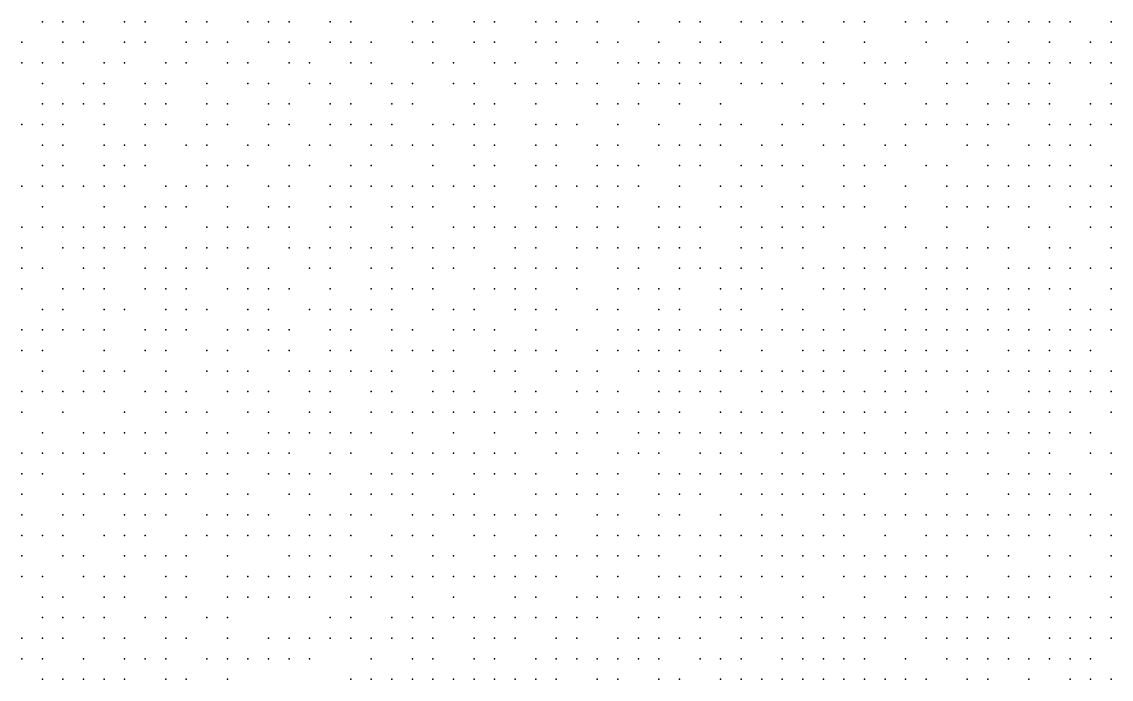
# Model space of a CAD drawing. Extents: x 429 to 793, y 817 to 1241.
# Drawn here: x 480.47 to 519.16, y 1184.53 to 1207.89 of the extents above; entities that cross this region are included whole.
import ezdxf

# ---------------------------------------------------------------- set-up
doc = ezdxf.new("R2010")
doc.units = 0

msp = doc.modelspace()

# ---------------------------------------------------------------- linework, layer by layer
for p in [(481.2, 1207.89, 172.676), (481.93, 1207.89, 173.475), (482.66, 1207.89, 174.78), (484.12, 1207.89, 177.245), (484.85, 1207.89, 178.467), (486.31, 1207.89, 180.58), (487.04, 1207.89, 181.637), (488.5, 1207.89, 183.215), (489.23, 1207.89, 184.793), (489.96, 1207.89, 185.862), (491.42, 1207.89, 187.4), (492.15, 1207.89, 188.948), (494.34, 1207.89, 191.54), (495.07, 1207.89, 192.92), (496.53, 1207.89, 194.473), (497.26, 1207.89, 195.686), (498.72, 1207.89, 197.24), (499.45, 1207.89, 198.242), (500.18, 1207.89, 198.755), (500.91, 1207.89, 199.765), (502.37, 1207.89, 201.272), (503.83, 1207.89, 203.276), (504.56, 1207.89, 203.784), (506.02, 1207.89, 205.117), (506.75, 1207.89, 206.413), (507.48, 1207.89, 206.599), (508.21, 1207.89, 207.852), (509.67, 1207.89, 209.24), (510.4, 1207.89, 209.55), (511.86, 1207.89, 211.127), (512.59, 1207.89, 211.94), (513.32, 1207.89, 212.77), (514.78, 1207.89, 213.607), (515.51, 1207.89, 214.115), (516.24, 1207.89, 214.952), (516.97, 1207.89, 216.058), (517.7, 1207.89, 216.627), (519.16, 1207.89, 217.51), (480.47, 1207.16, 171.38), (481.93, 1207.16, 174.022), (482.66, 1207.16, 174.82), (484.12, 1207.16, 177.098), (484.85, 1207.16, 178.518), (486.31, 1207.16, 180.785), (487.04, 1207.16, 181.49), (487.77, 1207.16, 182.715), (489.23, 1207.16, 184.84), (489.96, 1207.16, 185.35), (491.42, 1207.16, 187.92), (492.15, 1207.16, 188.95), (492.88, 1207.16, 189.467), (494.34, 1207.16, 191.538), (495.07, 1207.16, 192.057), (496.53, 1207.16, 194.645), (497.26, 1207.16, 195.68), (498.72, 1207.16, 197.388), (499.45, 1207.16, 198.057), (500.91, 1207.16, 200.242), (501.64, 1207.16, 200.758), (503.1, 1207.16, 202.268), (504.56, 1207.16, 203.775), (505.29, 1207.16, 204.755), (506.75, 1207.16, 206.232), (507.48, 1207.16, 207.062), (508.94, 1207.16, 208.53), (510.4, 1207.16, 209.97), (512.59, 1207.16, 211.77), (514.05, 1207.16, 213.1), (515.51, 1207.16, 214.609), (516.97, 1207.16, 215.78), (518.43, 1207.16, 216.941), (519.16, 1207.16, 217.824), (480.47, 1206.43, 171.93), (481.2, 1206.43, 172.928), (481.93, 1206.43, 174.372), (483.39, 1206.43, 176.45), (484.12, 1206.43, 177.66), (485.58, 1206.43, 179.785), (486.31, 1206.43, 180.637), (487.77, 1206.43, 182.753), (488.5, 1206.43, 183.272), (489.96, 1206.43, 185.87), (490.69, 1206.43, 186.902), (492.15, 1206.43, 188.44), (492.88, 1206.43, 189.988), (495.07, 1206.43, 192.575), (495.8, 1206.43, 193.61), (497.26, 1206.43, 195.162), (497.99, 1206.43, 196.682), (499.45, 1206.43, 198.539), (500.18, 1206.43, 199.208), (501.64, 1206.43, 200.72), (502.37, 1206.43, 201.564), (503.1, 1206.43, 202.731), (503.83, 1206.43, 203.24), (504.56, 1206.43, 204.243), (505.29, 1206.43, 205.223), (506.02, 1206.43, 205.728), (506.75, 1206.43, 206.7), (508.21, 1206.43, 208.135), (508.94, 1206.43, 208.95), (510.4, 1206.43, 209.77), (511.13, 1206.43, 210.59), (511.86, 1206.43, 211.6), (513.32, 1206.43, 213.151), (514.05, 1206.43, 213.43), (514.78, 1206.43, 214.216), (515.51, 1206.43, 214.937), (516.24, 1206.43, 215.603), (516.97, 1206.43, 216.1), (517.7, 1206.43, 216.918), (518.43, 1206.43, 217.415), (519.16, 1206.43, 218.138), (481.2, 1205.7, 173.498), (482.66, 1205.7, 174.923), (483.39, 1205.7, 175.95), (484.85, 1205.7, 179.13), (485.58, 1205.7, 179.64), (487.04, 1205.7, 182.253), (488.5, 1205.7, 184.163), (489.23, 1205.7, 185.537), (490.69, 1205.7, 187.422), (491.42, 1205.7, 188.45), (492.88, 1205.7, 190.502), (493.61, 1205.7, 191.019), (494.34, 1205.7, 191.535), (495.8, 1205.7, 194.128), (496.53, 1205.7, 195.14), (497.99, 1205.7, 196.16), (498.72, 1205.7, 197.163), (499.45, 1205.7, 198.688), (500.18, 1205.7, 199.69), (500.91, 1205.7, 200.534), (502.37, 1205.7, 202.037), (503.1, 1205.7, 202.695), (503.83, 1205.7, 203.712), (504.56, 1205.7, 204.197), (506.02, 1205.7, 206.169), (506.75, 1205.7, 206.648), (507.48, 1205.7, 207.633), (508.94, 1205.7, 209.065), (509.67, 1205.7, 209.57), (511.13, 1205.7, 211.01), (511.86, 1205.7, 211.488), (513.32, 1205.7, 212.873), (514.05, 1205.7, 213.758), (515.51, 1205.7, 214.544), (516.24, 1205.7, 215.265), (516.97, 1205.7, 216.42), (519.16, 1205.7, 218.233), (481.2, 1204.97, 173.03), (481.93, 1204.97, 174.516), (482.66, 1204.97, 175.488), (483.39, 1204.97, 176.515), (484.85, 1204.97, 179.143), (485.58, 1204.97, 180.2), (487.04, 1204.97, 181.755), (487.77, 1204.97, 182.812), (489.23, 1204.97, 185.37), (489.96, 1204.97, 186.743), (491.42, 1204.97, 188.282), (492.15, 1204.97, 189.133), (493.61, 1204.97, 191.534), (494.34, 1204.97, 192.052), (496.53, 1204.97, 195.11), (497.26, 1204.97, 196.122), (498.72, 1204.97, 197.643), (500.91, 1204.97, 200.678), (501.64, 1204.97, 201.007), (502.37, 1204.97, 201.851), (503.83, 1204.97, 203.685), (505.29, 1204.97, 205.491), (508.21, 1204.97, 208.057), (508.94, 1204.97, 208.56), (510.4, 1204.97, 209.995), (512.59, 1204.97, 212.315), (513.32, 1204.97, 213.201), (514.78, 1204.97, 214.479), (515.51, 1204.97, 214.872), (516.24, 1204.97, 215.425), (516.97, 1204.97, 216.243), (518.43, 1204.97, 217.557), (519.16, 1204.97, 218.055), (480.47, 1204.24, 172.534), (481.2, 1204.24, 173.58), (481.93, 1204.24, 174.598), (483.39, 1204.24, 177.08), (484.85, 1204.24, 179.205), (485.58, 1204.24, 179.702), (487.04, 1204.24, 182.323), (487.77, 1204.24, 183.33), (489.23, 1204.24, 184.857), (489.96, 1204.24, 186.917), (491.42, 1204.24, 188.797), (492.15, 1204.24, 189.648), (492.88, 1204.24, 190.332), (493.61, 1204.24, 191.532), (495.07, 1204.24, 193.423), (495.8, 1204.24, 194.09), (496.53, 1204.24, 195.59), (497.26, 1204.24, 195.605), (498.72, 1204.24, 198.123), (499.45, 1204.24, 199.139), (500.18, 1204.24, 199.652), (501.64, 1204.24, 201.152), (503.1, 1204.24, 202.982), (504.56, 1204.24, 204.466), (505.29, 1204.24, 205.292), (506.02, 1204.24, 206.117), (507.48, 1204.24, 207.555), (508.21, 1204.24, 208.482), (509.67, 1204.24, 209.915), (510.4, 1204.24, 210.42), (511.86, 1204.24, 211.842), (512.59, 1204.24, 212.643), (513.32, 1204.24, 213.25), (514.05, 1204.24, 214.135), (514.78, 1204.24, 214.414), (515.51, 1204.24, 215.247), (516.97, 1204.24, 216.562), (517.7, 1204.24, 217.06), (518.43, 1204.24, 217.82), (519.16, 1204.24, 218.2), (481.2, 1203.51, 173.882), (481.93, 1203.51, 175.148), (483.39, 1203.51, 177.385), (484.12, 1203.51, 177.643), (484.85, 1203.51, 179.23), (486.31, 1203.51, 181.32), (487.04, 1203.51, 182.84), (488.5, 1203.51, 184.863), (489.23, 1203.51, 185.375), (490.69, 1203.51, 187.942), (491.42, 1203.51, 188.967), (492.88, 1203.51, 190.847), (493.61, 1203.51, 191.53), (494.34, 1203.51, 192.383), (495.07, 1203.51, 193.717), (496.53, 1203.51, 195.567), (497.26, 1203.51, 196.085), (498.72, 1203.51, 197.6), (499.45, 1203.51, 199.101), (500.91, 1203.51, 200.64), (501.64, 1203.51, 201.628), (503.1, 1203.51, 203.128), (503.83, 1203.51, 204.267), (504.56, 1203.51, 204.893), (505.29, 1203.51, 205.719), (506.75, 1203.51, 207.024), (507.48, 1203.51, 207.98), (508.94, 1203.51, 209.41), (509.67, 1203.51, 209.885), (511.13, 1203.51, 211.34), (511.86, 1203.51, 212.255), (514.05, 1203.51, 214.16), (514.78, 1203.51, 214.742), (516.24, 1203.51, 216.21), (516.97, 1203.51, 216.493), (517.7, 1203.51, 217.35), (518.43, 1203.51, 217.73), (481.2, 1202.78, 174.232), (481.93, 1202.78, 175.23), (483.39, 1202.78, 177.128), (484.12, 1202.78, 178.205), (484.85, 1202.78, 179.28), (487.04, 1202.78, 182.857), (487.77, 1202.78, 183.867), (488.5, 1202.78, 184.365), (489.96, 1202.78, 186.405), (490.69, 1202.78, 187.942), (492.15, 1202.78, 189.48), (492.88, 1202.78, 191.017), (495.07, 1202.78, 193.53), (496.53, 1202.78, 195.56), (497.26, 1202.78, 196.565), (498.72, 1202.78, 198.075), (499.45, 1202.78, 199.063), (500.91, 1202.78, 201.115), (501.64, 1202.78, 202.087), (502.37, 1202.78, 202.615), (503.83, 1202.78, 204.072), (504.56, 1202.78, 205.012), (506.02, 1202.78, 206.773), (506.75, 1202.78, 206.972), (507.48, 1202.78, 207.902), (508.21, 1202.78, 208.405), (509.67, 1202.78, 210.3), (510.4, 1202.78, 210.775), (511.13, 1202.78, 211.25), (512.59, 1202.78, 212.667), (513.32, 1202.78, 213.663), (514.78, 1202.78, 215.07), (515.51, 1202.78, 215.643), (516.24, 1202.78, 215.927), (516.97, 1202.78, 216.783), (517.7, 1202.78, 217.357), (519.16, 1202.78, 218.4), (480.47, 1202.05, 173.307), (481.2, 1202.05, 173.77), (481.93, 1202.05, 174.768), (482.66, 1202.05, 176.255), (483.39, 1202.05, 177.69), (484.12, 1202.05, 178.768), (485.58, 1202.05, 180.437), (486.31, 1202.05, 182.061), (487.04, 1202.05, 182.355), (487.77, 1202.05, 183.374), (489.23, 1202.05, 185.893), (489.96, 1202.05, 187.43), (491.42, 1202.05, 188.967), (492.15, 1202.05, 189.992), (492.88, 1202.05, 191), (493.61, 1202.05, 191.5), (494.34, 1202.05, 193.01), (495.07, 1202.05, 194.01), (495.8, 1202.05, 194.863), (496.53, 1202.05, 195.53), (497.26, 1202.05, 196.522), (498.72, 1202.05, 198.55), (499.45, 1202.05, 199.548), (500.18, 1202.05, 200.07), (500.91, 1202.05, 201.388), (501.64, 1202.05, 201.59), (502.37, 1202.05, 203.022), (503.83, 1202.05, 204.505), (505.29, 1202.05, 205.952), (506.02, 1202.05, 206.892), (506.75, 1202.05, 207.4), (508.21, 1202.05, 208.82), (509.67, 1202.05, 210.24), (510.4, 1202.05, 211.19), (511.86, 1202.05, 212.165), (513.32, 1202.05, 213.577), (514.05, 1202.05, 214.075), (514.78, 1202.05, 214.948), (515.51, 1202.05, 215.435), (516.24, 1202.05, 216.217), (516.97, 1202.05, 216.79), (517.7, 1202.05, 217.647), (518.43, 1202.05, 217.93), (519.16, 1202.05, 218.715), (481.2, 1201.32, 174.332), (483.39, 1201.32, 177.827), (484.85, 1201.32, 179.845), (485.58, 1201.32, 180.954), (486.31, 1201.32, 181.766), (487.77, 1201.32, 183.887), (489.23, 1201.32, 186.405), (489.96, 1201.32, 187.43), (491.42, 1201.32, 189.167), (492.15, 1201.32, 190.469), (493.61, 1201.32, 191.98), (494.34, 1201.32, 192.97), (495.07, 1201.32, 193.49), (496.53, 1201.32, 196.005), (497.26, 1201.32, 196.997), (498.72, 1201.32, 198.508), (499.45, 1201.32, 199.538), (500.91, 1201.32, 201.185), (501.64, 1201.32, 202.027), (503.1, 1201.32, 203.49), (503.83, 1201.32, 204.43), (505.29, 1201.32, 205.878), (506.02, 1201.32, 206.843), (507.48, 1201.32, 208.317), (508.21, 1201.32, 208.623), (508.94, 1201.32, 209.235), (509.67, 1201.32, 210.655), (510.4, 1201.32, 211.16), (511.86, 1201.32, 212.577), (513.32, 1201.32, 213.537), (514.05, 1201.32, 214.45), (514.78, 1201.32, 214.907), (515.51, 1201.32, 215.8), (516.24, 1201.32, 216.295), (517.7, 1201.32, 217.65), (518.43, 1201.32, 218.22), (519.16, 1201.32, 218.997), (480.47, 1200.59, 173.38), (481.2, 1200.59, 173.856), (481.93, 1200.59, 175.365), (482.66, 1200.59, 176.872), (483.39, 1200.59, 177.898), (484.12, 1200.59, 178.872), (484.85, 1200.59, 180.36), (485.58, 1200.59, 180.86), (487.04, 1200.59, 183.39), (487.77, 1200.59, 184.4), (488.5, 1200.59, 185.41), (489.23, 1200.59, 186.109), (489.96, 1200.59, 187.43), (491.42, 1200.59, 189.649), (492.15, 1200.59, 189.962), (493.61, 1200.59, 192.46), (494.34, 1200.59, 193.45), (495.8, 1200.59, 195.458), (496.53, 1200.59, 195.485), (497.26, 1200.59, 196.48), (497.99, 1200.59, 197.99), (498.72, 1200.59, 198.982), (499.45, 1200.59, 199.5), (500.18, 1200.59, 200.46), (500.91, 1200.59, 200.982), (501.64, 1200.59, 201.622), (503.1, 1200.59, 203.923), (503.83, 1200.59, 204.862), (504.56, 1200.59, 205.37), (506.02, 1200.59, 206.352), (506.75, 1200.59, 207.317), (507.48, 1200.59, 208.24), (508.21, 1200.59, 208.738), (508.94, 1200.59, 209.847), (511.13, 1200.59, 212.075), (511.86, 1200.59, 212.66), (513.32, 1200.59, 213.912), (514.78, 1200.59, 215.312), (516.24, 1200.59, 216.66), (516.97, 1200.59, 217.155), (518.43, 1200.59, 218.015), (519.16, 1200.59, 219.065), (480.47, 1199.86, 173.12), (481.93, 1199.86, 175.912), (482.66, 1199.86, 176.392), (483.39, 1199.86, 177.904), (484.12, 1199.86, 178.898), (484.85, 1199.86, 179.878), (486.31, 1199.86, 182.39), (487.04, 1199.86, 183.402), (487.77, 1199.86, 183.902), (488.5, 1199.86, 184.912), (489.96, 1199.86, 187.43), (490.69, 1199.86, 188.54), (491.42, 1199.86, 189.335), (492.15, 1199.86, 190.445), (492.88, 1199.86, 191.44), (493.61, 1199.86, 192.43), (494.34, 1199.86, 193.268), (495.07, 1199.86, 194.436), (495.8, 1199.86, 195.44), (496.53, 1199.86, 195.96), (497.99, 1199.86, 197.947), (498.72, 1199.86, 198.939), (500.18, 1199.86, 200.902), (500.91, 1199.86, 201.42), (501.64, 1199.86, 202.38), (502.37, 1199.86, 202.902), (503.1, 1199.86, 203.848), (503.83, 1199.86, 204.977), (504.56, 1199.86, 205.173), (506.02, 1199.86, 207.235), (506.75, 1199.86, 207.738), (507.48, 1199.86, 208.66), (508.21, 1199.86, 209.158), (509.67, 1199.86, 210.573), (510.4, 1199.86, 211.07), (511.13, 1199.86, 212.24), (512.59, 1199.86, 213.245), (513.32, 1199.86, 213.83), (514.05, 1199.86, 214.743), (514.78, 1199.86, 215.19), (515.51, 1199.86, 215.678), (516.97, 1199.86, 217.025), (517.7, 1199.86, 217.52), (519.16, 1199.86, 218.788), (480.47, 1199.13, 173.65), (481.2, 1199.13, 174.44), (482.66, 1199.13, 177.138), (483.39, 1199.13, 177.93), (484.85, 1199.13, 180.393), (485.58, 1199.13, 181.39), (486.31, 1199.13, 182.395), (487.04, 1199.13, 183.41), (488.5, 1199.13, 185.425), (489.23, 1199.13, 186.435), (490.69, 1199.13, 188.908), (491.42, 1199.13, 189.818), (492.88, 1199.13, 190.927), (493.61, 1199.13, 192.905), (495.07, 1199.13, 194.4), (495.8, 1199.13, 195.422), (497.26, 1199.13, 197.43), (497.99, 1199.13, 197.933), (498.72, 1199.13, 198.436), (499.45, 1199.13, 199.87), (500.18, 1199.13, 200.385), (501.64, 1199.13, 201.863), (502.37, 1199.13, 203.34), (503.83, 1199.13, 204.78), (504.56, 1199.13, 205.598), (505.29, 1199.13, 206.22), (506.02, 1199.13, 207.202), (506.75, 1199.13, 207.655), (508.21, 1199.13, 209.577), (508.94, 1199.13, 210.031), (509.67, 1199.13, 210.982), (510.4, 1199.13, 211.45), (511.13, 1199.13, 212.328), (511.86, 1199.13, 212.825), (512.59, 1199.13, 213.62), (513.32, 1199.13, 214.205), (514.05, 1199.13, 214.702), (515.51, 1199.13, 216.042), (516.24, 1199.13, 216.53), (516.97, 1199.13, 217.43), (517.7, 1199.13, 217.88), (518.43, 1199.13, 218.584), (519.16, 1199.13, 219.066), (480.47, 1198.4, 173.92), (481.93, 1198.4, 175.98), (482.66, 1198.4, 177.366), (483.39, 1198.4, 178.44), (484.85, 1198.4, 180.425), (485.58, 1198.4, 181.106), (486.31, 1198.4, 182.405), (487.77, 1198.4, 184.428), (488.5, 1198.4, 185.938), (489.23, 1198.4, 186.923), (489.96, 1198.4, 187.415), (491.42, 1198.4, 189.902), (492.88, 1198.4, 191.41), (493.61, 1198.4, 192.723), (494.34, 1198.4, 193.562), (495.07, 1198.4, 194.875), (496.53, 1198.4, 196.39), (497.26, 1198.4, 197.232), (497.99, 1198.4, 198.378), (498.72, 1198.4, 199.355), (500.18, 1198.4, 200.827), (501.64, 1198.4, 202.771), (502.37, 1198.4, 203.272), (503.1, 1198.4, 204.273), (503.83, 1198.4, 205.205), (505.29, 1198.4, 206.645), (506.02, 1198.4, 207.152), (506.75, 1198.4, 208.075), (507.48, 1198.4, 208.874), (508.94, 1198.4, 210.418), (509.67, 1198.4, 210.894), (510.4, 1198.4, 211.34), (511.13, 1198.4, 211.83), (512.59, 1198.4, 213.702), (513.32, 1198.4, 213.995), (514.05, 1198.4, 215.068), (514.78, 1198.4, 215.555), (515.51, 1198.4, 216.12), (516.24, 1198.4, 216.89), (516.97, 1198.4, 217.34), (517.7, 1198.4, 218.24), (519.16, 1198.4, 219.344), (481.2, 1197.67, 174.89), (481.93, 1197.67, 176.292), (483.39, 1197.67, 178.668), (484.12, 1197.67, 178.95), (485.58, 1197.67, 181.619), (486.31, 1197.67, 182.918), (487.04, 1197.67, 183.928), (488.5, 1197.67, 185.923), (489.23, 1197.67, 186.911), (490.69, 1197.67, 188.878), (491.42, 1197.67, 189.872), (492.15, 1197.67, 190.877), (492.88, 1197.67, 191.885), (493.61, 1197.67, 192.87), (495.07, 1197.67, 194.693), (495.8, 1197.67, 195.87), (496.53, 1197.67, 196.835), (497.99, 1197.67, 198.32), (498.72, 1197.67, 199.326), (499.45, 1197.67, 200.312), (500.91, 1197.67, 201.788), (501.64, 1197.67, 202.271), (503.1, 1197.67, 204.195), (503.83, 1197.67, 204.7), (505.29, 1197.67, 206.448), (506.02, 1197.67, 207.573), (507.48, 1197.67, 208.668), (508.21, 1197.67, 209.467), (509.67, 1197.67, 210.85), (510.4, 1197.67, 211.72), (511.86, 1197.67, 212.708), (512.59, 1197.67, 213.585), (513.32, 1197.67, 214.082), (514.05, 1197.67, 215.145), (514.78, 1197.67, 215.71), (515.51, 1197.67, 216.48), (516.24, 1197.67, 216.685), (517.7, 1197.67, 218.15), (518.43, 1197.67, 218.379), (519.16, 1197.67, 219.139), (480.47, 1196.94, 174.28), (481.2, 1196.94, 175.07), (481.93, 1196.94, 176.51), (482.66, 1196.94, 176.995), (483.39, 1196.94, 177.985), (484.85, 1196.94, 181.052), (485.58, 1196.94, 181.848), (486.31, 1196.94, 182.928), (487.77, 1196.94, 184.833), (488.5, 1196.94, 185.619), (489.23, 1196.94, 186.9), (489.96, 1196.94, 187.882), (491.42, 1196.94, 189.866), (492.15, 1196.94, 190.849), (493.61, 1196.94, 192.36), (494.34, 1196.94, 193.345), (495.8, 1196.94, 195.993), (496.53, 1196.94, 196.637), (497.26, 1196.94, 197.28), (498.72, 1196.94, 199.283), (500.18, 1196.94, 201.071), (501.64, 1196.94, 202.703), (502.37, 1196.94, 203.682), (503.1, 1196.94, 204.622), (503.83, 1196.94, 205.128), (504.56, 1196.94, 206.06), (505.29, 1196.94, 206.565), (506.02, 1196.94, 207.663), (506.75, 1196.94, 208.257), (507.48, 1196.94, 209.056), (508.21, 1196.94, 209.855), (508.94, 1196.94, 210.331), (509.67, 1196.94, 211.23), (511.13, 1196.94, 212.59), (511.86, 1196.94, 213.088), (512.59, 1196.94, 213.536), (513.32, 1196.94, 214.482), (514.05, 1196.94, 214.945), (514.78, 1196.94, 215.792), (515.51, 1196.94, 216.275), (516.24, 1196.94, 217.045), (516.97, 1196.94, 217.61), (517.7, 1196.94, 218.174), (518.43, 1196.94, 218.657), (519.16, 1196.94, 219.417), (480.47, 1196.21, 174.137), (481.2, 1196.21, 175.572), (483.39, 1196.21, 178.986), (484.85, 1196.21, 180.962), (485.58, 1196.21, 181.958), (487.04, 1196.21, 184.423), (487.77, 1196.21, 185.315), (489.23, 1196.21, 187.385), (489.96, 1196.21, 188.365), (491.42, 1196.21, 190.343), (492.15, 1196.21, 191.34), (493.61, 1196.21, 193.31), (494.34, 1196.21, 194.305), (495.07, 1196.21, 194.803), (495.8, 1196.21, 196.245), (497.26, 1196.21, 197.923), (497.99, 1196.21, 198.567), (498.72, 1196.21, 199.725), (499.45, 1196.21, 200.673), (500.91, 1196.21, 202.135), (501.64, 1196.21, 203.136), (502.37, 1196.21, 203.597), (503.1, 1196.21, 204.11), (503.83, 1196.21, 205.555), (505.29, 1196.21, 206.982), (506.75, 1196.21, 208.35), (508.21, 1196.21, 209.74), (508.94, 1196.21, 210.718), (509.67, 1196.21, 211.12), (510.4, 1196.21, 211.61), (511.13, 1196.21, 212.388), (511.86, 1196.21, 213.438), (512.59, 1196.21, 213.911), (513.32, 1196.21, 214.384), (514.05, 1196.21, 215.31), (515.51, 1196.21, 216.64), (516.24, 1196.21, 217.123), (516.97, 1196.21, 217.97), (517.7, 1196.21, 218.453), (518.43, 1196.21, 218.935), (481.2, 1195.48, 175.608), (482.66, 1195.48, 177.52), (483.39, 1195.48, 178.999), (484.12, 1195.48, 179.985), (485.58, 1195.48, 181.47), (487.04, 1195.48, 183.918), (487.77, 1195.48, 185.405), (488.5, 1195.48, 186.584), (489.96, 1195.48, 188.453), (490.69, 1195.48, 189.232), (491.42, 1195.48, 190.315), (492.15, 1195.48, 191.305), (492.88, 1195.48, 191.815), (493.61, 1195.48, 192.992), (495.07, 1195.48, 195.25), (495.8, 1195.48, 195.735), (497.26, 1195.48, 198.175), (497.99, 1195.48, 198.693), (499.45, 1195.48, 200.473), (500.18, 1195.48, 201.304), (500.91, 1195.48, 201.936), (502.37, 1195.48, 204.025), (503.1, 1195.48, 204.84), (503.83, 1195.48, 205.445), (504.56, 1195.48, 206.411), (505.29, 1195.48, 206.894), (506.02, 1195.48, 207.85), (506.75, 1195.48, 208.74), (507.48, 1195.48, 209.24), (508.21, 1195.48, 210.13), (508.94, 1195.48, 210.63), (509.67, 1195.48, 211.408), (511.13, 1195.48, 212.763), (511.86, 1195.48, 213.34), (512.59, 1195.48, 213.813), (513.32, 1195.48, 214.335), (514.05, 1195.48, 215.188), (514.78, 1195.48, 215.675), (515.51, 1195.48, 216.158), (516.24, 1195.48, 217.005), (516.97, 1195.48, 217.488), (517.7, 1195.48, 218.505), (518.43, 1195.48, 218.773), (519.16, 1195.48, 219.79), (480.47, 1194.75, 174.675), (481.2, 1194.75, 175.788), (481.93, 1194.75, 176.985), (482.66, 1194.75, 178.022), (483.39, 1194.75, 178.511), (484.85, 1194.75, 181.49), (485.58, 1194.75, 182.461), (486.31, 1194.75, 183.424), (487.77, 1194.75, 185.378), (488.5, 1194.75, 186.36), (489.23, 1194.75, 187.348), (490.69, 1194.75, 189.71), (491.42, 1194.75, 190.49), (492.88, 1194.75, 192.673), (493.61, 1194.75, 193.439), (495.07, 1194.75, 195.2), (495.8, 1194.75, 196.182), (496.53, 1194.75, 197.14), (497.99, 1194.75, 198.645), (498.72, 1194.75, 199.13), (500.18, 1194.75, 201.543), (500.91, 1194.75, 202.368), (501.64, 1194.75, 203), (503.1, 1194.75, 204.63), (503.83, 1194.75, 205.84), (504.56, 1194.75, 206.323), (505.29, 1194.75, 206.806), (506.75, 1194.75, 208.24), (507.48, 1194.75, 209.584), (508.21, 1194.75, 210.061), (508.94, 1194.75, 210.538), (509.67, 1194.75, 211.495), (510.4, 1194.75, 212.36), (511.13, 1194.75, 212.562), (511.86, 1194.75, 213.138), (512.59, 1194.75, 214.213), (514.05, 1194.75, 215.552), (514.78, 1194.75, 216.04), (516.24, 1194.75, 217.402), (516.97, 1194.75, 217.856), (517.7, 1194.75, 218.3), (518.43, 1194.75, 219.102), (519.16, 1194.75, 219.575), (480.47, 1194.02, 174.908), (481.93, 1194.02, 176.717), (484.12, 1194.02, 180.51), (485.58, 1194.02, 182.453), (486.31, 1194.02, 183.42), (487.04, 1194.02, 184.385), (488.5, 1194.02, 186.349), (489.23, 1194.02, 187.342), (490.69, 1194.02, 189.795), (491.42, 1194.02, 190.77), (492.88, 1194.02, 192.802), (493.61, 1194.02, 193.121), (494.34, 1194.02, 194.653), (495.07, 1194.02, 195.163), (495.8, 1194.02, 196.12), (496.53, 1194.02, 196.82), (497.26, 1194.02, 198.079), (497.99, 1194.02, 199.082), (498.72, 1194.02, 199.568), (499.45, 1194.02, 200.523), (500.91, 1194.02, 202.49), (501.64, 1194.02, 203.4), (502.37, 1194.02, 204.21), (503.1, 1194.02, 205.025), (503.83, 1194.02, 205.63), (505.29, 1194.02, 207.24), (506.02, 1194.02, 208.13), (506.75, 1194.02, 208.63), (507.48, 1194.02, 209.107), (508.94, 1194.02, 210.446), (509.67, 1194.02, 211.385), (510.4, 1194.02, 211.872), (511.13, 1194.02, 212.937), (511.86, 1194.02, 213.715), (513.32, 1194.02, 215.065), (514.05, 1194.02, 215.617), (514.78, 1194.02, 216.38), (515.51, 1194.02, 216.834), (516.24, 1194.02, 217.288), (516.97, 1194.02, 218.157), (517.7, 1194.02, 218.63), (519.16, 1194.02, 219.905), (481.2, 1193.29, 176.18), (482.66, 1193.29, 178.258), (483.39, 1193.29, 179.027), (484.12, 1193.29, 180.6), (484.85, 1193.29, 181.671), (485.58, 1193.29, 182.445), (487.04, 1193.29, 184.863), (487.77, 1193.29, 185.828), (489.23, 1193.29, 187.818), (489.96, 1193.29, 188.795), (490.69, 1193.29, 189.77), (491.42, 1193.29, 190.739), (492.15, 1193.29, 191.715), (492.88, 1193.29, 192.673), (494.34, 1193.29, 194.334), (495.8, 1193.29, 196.499), (497.26, 1193.29, 198.517), (498.72, 1193.29, 200.005), (499.45, 1193.29, 200.96), (500.18, 1193.29, 201.938), (500.91, 1193.29, 202.427), (502.37, 1193.29, 204.307), (503.1, 1193.29, 205.215), (503.83, 1193.29, 206.025), (504.56, 1193.29, 206.235), (505.29, 1193.29, 207.425), (506.02, 1193.29, 208.22), (506.75, 1193.29, 209.015), (507.48, 1193.29, 209.492), (508.21, 1193.29, 210.4), (508.94, 1193.29, 210.893), (509.67, 1193.29, 211.762), (510.4, 1193.29, 212.25), (511.86, 1193.29, 213.603), (512.59, 1193.29, 214.09), (513.32, 1193.29, 214.918), (514.05, 1193.29, 215.405), (514.78, 1193.29, 216.168), (515.51, 1193.29, 216.72), (516.24, 1193.29, 217.628), (516.97, 1193.29, 217.685), (517.7, 1193.29, 218.487), (518.43, 1193.29, 219.432), (480.47, 1192.56, 174.763), (481.2, 1192.56, 175.706), (481.93, 1192.56, 177.297), (482.66, 1192.56, 178.413), (483.39, 1192.56, 179.53), (484.85, 1192.56, 181.852), (485.58, 1192.56, 182.148), (487.04, 1192.56, 184.761), (487.77, 1192.56, 185.533), (488.5, 1192.56, 186.805), (489.23, 1192.56, 187.79), (489.96, 1192.56, 188.293), (491.42, 1192.56, 190.697), (492.15, 1192.56, 191.662), (493.61, 1192.56, 193.63), (494.34, 1192.56, 194.588), (495.07, 1192.56, 195.858), (495.8, 1192.56, 196.616), (496.53, 1192.56, 197.695), (497.26, 1192.56, 198.452), (497.99, 1192.56, 198.97), (499.45, 1192.56, 200.627), (500.18, 1192.56, 201.854), (501.64, 1192.56, 203.295), (502.37, 1192.56, 204.2), (503.1, 1192.56, 204.708), (504.56, 1192.56, 206.63), (505.29, 1192.56, 207.515), (506.02, 1192.56, 208.015), (507.48, 1192.56, 209.4), (508.21, 1192.56, 210.354), (509.67, 1192.56, 211.27), (510.4, 1192.56, 212.628), (511.13, 1192.56, 213.115), (511.86, 1192.56, 213.98), (512.59, 1192.56, 214.435), (513.32, 1192.56, 215.193), (514.05, 1192.56, 215.745), (514.78, 1192.56, 216.508), (516.24, 1192.56, 217.542), (516.97, 1192.56, 218.015), (518.43, 1192.56, 219.29), (519.16, 1192.56, 219.762), (480.47, 1191.83, 174.292), (481.2, 1191.83, 176.057), (482.66, 1191.83, 178.297), (484.12, 1191.83, 180.002), (485.58, 1191.83, 182.626), (486.31, 1191.83, 183.4), (487.04, 1191.83, 184.944), (487.77, 1191.83, 186.01), (489.23, 1191.83, 188.265), (489.96, 1191.83, 188.957), (490.69, 1191.83, 190.207), (491.42, 1191.83, 191.165), (492.88, 1191.83, 192.605), (493.61, 1191.83, 194.047), (494.34, 1191.83, 195.03), (495.07, 1191.83, 195.985), (496.53, 1191.83, 197.438), (497.26, 1191.83, 198.132), (497.99, 1191.83, 199.408), (498.72, 1191.83, 200.294), (500.18, 1191.83, 201.77), (500.91, 1191.83, 202.748), (501.64, 1191.83, 203.695), (503.1, 1191.83, 205.108), (503.83, 1191.83, 206.052), (504.56, 1191.83, 206.536), (505.29, 1191.83, 207.018), (506.02, 1191.83, 208.4), (506.75, 1191.83, 209.195), (507.48, 1191.83, 209.785), (508.21, 1191.83, 210.285), (508.94, 1191.83, 211.155), (509.67, 1191.83, 211.928), (511.13, 1191.83, 213.41), (511.86, 1191.83, 213.87), (512.59, 1191.83, 214.297), (513.32, 1191.83, 215.262), (514.78, 1191.83, 216.572), (515.51, 1191.83, 217.06), (516.24, 1191.83, 217.872), (516.97, 1191.83, 218.345), (517.7, 1191.83, 218.818), (519.16, 1191.83, 220.064), (480.47, 1191.1, 175.286), (481.93, 1191.1, 176.557), (482.66, 1191.1, 178.609), (483.39, 1191.1, 179.858), (484.12, 1191.1, 180.948), (484.85, 1191.1, 181.443), (485.58, 1191.1, 182.905), (486.31, 1191.1, 183.872), (487.77, 1191.1, 186.295), (488.5, 1191.1, 187.26), (489.96, 1191.1, 189.092), (490.69, 1191.1, 190.165), (492.15, 1191.1, 191.61), (492.88, 1191.1, 193.05), (493.61, 1191.1, 193.991), (494.34, 1191.1, 194.988), (495.8, 1191.1, 196.932), (496.53, 1191.1, 197.88), (498.72, 1191.1, 200.366), (499.45, 1191.1, 201.437), (500.18, 1191.1, 202.175), (500.91, 1191.1, 202.685), (501.64, 1191.1, 203.59), (503.1, 1191.1, 205.474), (503.83, 1191.1, 205.958), (504.56, 1191.1, 206.9), (506.02, 1191.1, 208.29), (506.75, 1191.1, 209.285), (507.48, 1191.1, 209.58), (508.21, 1191.1, 210.663), (508.94, 1191.1, 211.505), (509.67, 1191.1, 211.717), (510.4, 1191.1, 212.49), (511.86, 1191.1, 213.815), (513.32, 1191.1, 215.125), (514.05, 1191.1, 215.607), (515.51, 1191.1, 216.917), (516.24, 1191.1, 217.935), (516.97, 1191.1, 218.14), (517.7, 1191.1, 218.88), (518.43, 1191.1, 219.415), (480.47, 1190.37, 174.815), (481.93, 1190.37, 177.4), (482.66, 1190.37, 178.617), (484.12, 1190.37, 180.331), (484.85, 1190.37, 181.915), (485.58, 1190.37, 182.4), (487.04, 1190.37, 185.31), (487.77, 1190.37, 186.275), (488.5, 1190.37, 187.22), (489.23, 1190.37, 188.21), (490.69, 1190.37, 190.3), (491.42, 1190.37, 191.102), (492.15, 1190.37, 192.122), (492.88, 1190.37, 193.183), (494.34, 1190.37, 194.932), (495.07, 1190.37, 195.915), (495.8, 1190.37, 196.87), (496.53, 1190.37, 197.843), (497.26, 1190.37, 198.816), (497.99, 1190.37, 199.71), (498.72, 1190.37, 200.223), (499.45, 1190.37, 201.145), (500.91, 1190.37, 203.085), (501.64, 1190.37, 203.948), (503.1, 1190.37, 204.99), (503.83, 1190.37, 206.395), (505.29, 1190.37, 207.792), (506.75, 1190.37, 209.175), (507.48, 1190.37, 210.062), (508.94, 1190.37, 211.293), (509.67, 1190.37, 212.067), (510.4, 1190.37, 212.84), (511.13, 1190.37, 213.3), (511.86, 1190.37, 214.16), (512.59, 1190.37, 214.643), (513.32, 1190.37, 215.47), (514.05, 1190.37, 215.953), (514.78, 1190.37, 216.832), (515.51, 1190.37, 217.286), (516.24, 1190.37, 217.732), (516.97, 1190.37, 218.47), (517.7, 1190.37, 219.21), (518.43, 1190.37, 219.745), (519.16, 1190.37, 220.394), (480.47, 1189.64, 175.312), (481.2, 1189.64, 176.433), (481.93, 1189.64, 177.594), (483.39, 1189.64, 179.714), (484.12, 1189.64, 181.144), (484.85, 1189.64, 181.89), (486.31, 1189.64, 184.32), (487.04, 1189.64, 184.818), (487.77, 1189.64, 186.255), (488.5, 1189.64, 186.738), (489.23, 1189.64, 188.15), (489.96, 1189.64, 189.1), (490.69, 1189.64, 190.555), (491.42, 1189.64, 191.06), (492.15, 1189.64, 192.564), (493.61, 1189.64, 194.378), (494.34, 1189.64, 194.89), (495.07, 1189.64, 195.845), (496.53, 1189.64, 197.769), (497.26, 1189.64, 198.742), (498.72, 1189.64, 200.633), (499.45, 1189.64, 201.555), (500.91, 1189.64, 203.296), (501.64, 1189.64, 204.012), (502.37, 1189.64, 204.338), (503.1, 1189.64, 205.38), (503.83, 1189.64, 206.277), (504.56, 1189.64, 206.783), (505.29, 1189.64, 207.675), (506.02, 1189.64, 208.677), (506.75, 1189.64, 209.121), (507.48, 1189.64, 210.035), (508.21, 1189.64, 210.875), (508.94, 1189.64, 211.365), (509.67, 1189.64, 211.855), (511.13, 1189.64, 213.65), (512.59, 1189.64, 214.988), (513.32, 1189.64, 215.262), (514.05, 1189.64, 216.264), (514.78, 1189.64, 216.718), (515.51, 1189.64, 217.59), (516.24, 1189.64, 218.065), (516.97, 1189.64, 218.535), (518.43, 1189.64, 219.807), (519.16, 1189.64, 220.28), (480.47, 1188.91, 175.207), (481.93, 1188.91, 177.377), (482.66, 1188.91, 178.818), (484.12, 1188.91, 180.868), (484.85, 1188.91, 182.36), (485.58, 1188.91, 183.325), (486.31, 1188.91, 183.822), (487.77, 1188.91, 186.215), (489.96, 1188.91, 189.545), (490.69, 1188.91, 190.516), (491.42, 1188.91, 191.503), (492.88, 1188.91, 193.316), (493.61, 1188.91, 194.068), (495.07, 1188.91, 196.215), (495.8, 1188.91, 196.955), (497.26, 1188.91, 199.115), (497.99, 1188.91, 199.617), (498.72, 1188.91, 200.53), (499.45, 1188.91, 201.511), (500.18, 1188.91, 202.492), (500.91, 1188.91, 203.37), (501.64, 1188.91, 203.87), (502.37, 1188.91, 204.728), (503.1, 1188.91, 205.77), (504.56, 1188.91, 207.17), (505.29, 1188.91, 207.964), (506.75, 1188.91, 209.484), (507.48, 1188.91, 209.954), (508.21, 1188.91, 210.387), (508.94, 1188.91, 211.717), (509.67, 1188.91, 212.208), (510.4, 1188.91, 213.05), (511.13, 1188.91, 213.54), (511.86, 1188.91, 214.297), (512.59, 1188.91, 215.053), (513.32, 1188.91, 215.602), (514.78, 1188.91, 217.058), (515.51, 1188.91, 217.115), (516.97, 1188.91, 218.397), (517.7, 1188.91, 219.337), (519.16, 1188.91, 220.61), (480.47, 1188.18, 175.368), (481.2, 1188.18, 176.75), (482.66, 1188.18, 178.943), (483.39, 1188.18, 180.038), (484.12, 1188.18, 181.062), (485.58, 1188.18, 183.32), (486.31, 1188.18, 184.362), (487.77, 1188.18, 186.658), (488.5, 1188.18, 187.275), (489.23, 1188.18, 187.935), (489.96, 1188.18, 189.532), (490.69, 1188.18, 190.464), (491.42, 1188.18, 191.438), (492.15, 1188.18, 191.945), (492.88, 1188.18, 193.383), (493.61, 1188.18, 194.323), (494.34, 1188.18, 195.56), (495.07, 1188.18, 196.3), (495.8, 1188.18, 197.368), (496.53, 1188.18, 198.107), (497.26, 1188.18, 198.613), (497.99, 1188.18, 200.027), (498.72, 1188.18, 200.932), (499.45, 1188.18, 201.423), (500.91, 1188.18, 202.865), (501.64, 1188.18, 204.265), (503.1, 1188.18, 205.66), (503.83, 1188.18, 206.16), (504.56, 1188.18, 207.027), (505.29, 1188.18, 208.111), (506.02, 1188.18, 208.905), (506.75, 1188.18, 209.376), (507.48, 1188.18, 210.253), (508.21, 1188.18, 210.74), (509.67, 1188.18, 212.504), (510.4, 1188.18, 212.966), (511.13, 1188.18, 213.885), (511.86, 1188.18, 214.363), (512.59, 1188.18, 215.185), (513.32, 1188.18, 215.393), (514.05, 1188.18, 216.15), (515.51, 1188.18, 217.447), (516.24, 1188.18, 217.922), (516.97, 1188.18, 218.73), (517.7, 1188.18, 219.2), (518.43, 1188.18, 220.037), (519.16, 1188.18, 220.472), (481.2, 1187.45, 176.147), (481.93, 1187.45, 177.22), (483.39, 1187.45, 179.57), (484.12, 1187.45, 181.125), (485.58, 1187.45, 183.3), (486.31, 1187.45, 184.052), (487.77, 1187.45, 186.617), (488.5, 1187.45, 187.72), (489.23, 1187.45, 188.732), (489.96, 1187.45, 189.48), (490.69, 1187.45, 189.972), (492.15, 1187.45, 192.387), (492.88, 1187.45, 193.793), (494.34, 1187.45, 195.655), (495.8, 1187.45, 197.087), (497.99, 1187.45, 199.887), (498.72, 1187.45, 200.611), (500.18, 1187.45, 202.755), (500.91, 1187.45, 203.26), (501.64, 1187.45, 203.765), (502.37, 1187.45, 205.16), (503.1, 1187.45, 206.035), (503.83, 1187.45, 206.527), (504.56, 1187.45, 207.395), (505.29, 1187.45, 207.895), (506.02, 1187.45, 208.689), (508.21, 1187.45, 211.092), (508.94, 1187.45, 211.58), (510.4, 1187.45, 213.316), (511.86, 1187.45, 214.23), (512.59, 1187.45, 214.707), (513.32, 1187.45, 215.733), (514.05, 1187.45, 216.49), (514.78, 1187.45, 216.944), (515.51, 1187.45, 217.78), (516.24, 1187.45, 218.255), (516.97, 1187.45, 218.513), (519.16, 1187.45, 220.438), (481.2, 1186.72, 176.617), (481.93, 1186.72, 177.69), (482.66, 1186.72, 179.1), (483.39, 1186.72, 179.882), (484.85, 1186.72, 182.06), (485.58, 1186.72, 183.284), (487.04, 1186.72, 185.556), (487.77, 1186.72, 186.308), (491.42, 1186.72, 191.373), (492.15, 1186.72, 192.83), (493.61, 1186.72, 194.692), (494.34, 1186.72, 194.992), (495.07, 1186.72, 196.58), (495.8, 1186.72, 197.505), (496.53, 1186.72, 198.442), (497.26, 1186.72, 199.244), (497.99, 1186.72, 200.33), (498.72, 1186.72, 201.014), (499.45, 1186.72, 201.737), (500.18, 1186.72, 202.25), (500.91, 1186.72, 203.655), (502.37, 1186.72, 205.01), (503.1, 1186.72, 205.96), (504.56, 1186.72, 206.895), (505.29, 1186.72, 208.263), (506.02, 1186.72, 209.052), (506.75, 1186.72, 209.63), (507.48, 1186.72, 210.397), (508.21, 1186.72, 211.163), (509.67, 1186.72, 212.392), (510.4, 1186.72, 213.26), (511.13, 1186.72, 213.745), (511.86, 1186.72, 214.575), (512.59, 1186.72, 215.052), (513.32, 1186.72, 215.53), (514.05, 1186.72, 216.352), (514.78, 1186.72, 216.83), (515.51, 1186.72, 217.562), (516.24, 1186.72, 218.295), (516.97, 1186.72, 219.027), (517.7, 1186.72, 219.463), (518.43, 1186.72, 220.265), (519.16, 1186.72, 220.725), (480.47, 1185.99, 175.866), (481.2, 1185.99, 176.483), (481.93, 1185.99, 178.16), (483.39, 1185.99, 180.349), (484.12, 1185.99, 181.44), (485.58, 1185.99, 183.568), (486.31, 1185.99, 184.185), (487.77, 1185.99, 187.01), (489.23, 1185.99, 188.6), (489.96, 1185.99, 190.052), (490.69, 1185.99, 190.36), (491.42, 1185.99, 191.863), (492.15, 1185.99, 192.925), (492.88, 1185.99, 193.665), (493.61, 1185.99, 194.628), (494.34, 1185.99, 195.409), (495.07, 1185.99, 196.49), (496.53, 1185.99, 198.423), (497.26, 1185.99, 199.335), (497.99, 1185.99, 199.832), (499.45, 1185.99, 202.14), (500.18, 1185.99, 202.645), (501.64, 1185.99, 204.535), (502.37, 1185.99, 205.385), (503.1, 1185.99, 205.91), (503.83, 1185.99, 206.77), (504.56, 1185.99, 207.263), (506.02, 1185.99, 209.13), (506.75, 1185.99, 209.985), (507.48, 1185.99, 210.467), (508.21, 1185.99, 210.955), (508.94, 1185.99, 212.072), (509.67, 1185.99, 212.742), (510.4, 1185.99, 213.204), (511.13, 1185.99, 214.09), (512.59, 1185.99, 215.398), (513.32, 1185.99, 215.875), (514.05, 1185.99, 216.698), (514.78, 1185.99, 217.132), (515.51, 1185.99, 217.86), (516.97, 1185.99, 219.107), (517.7, 1185.99, 219.76), (518.43, 1185.99, 220.196), (519.16, 1185.99, 220.553), (480.47, 1185.26, 175.88), (481.2, 1185.26, 176.886), (482.66, 1185.26, 179.1), (484.12, 1185.26, 181.155), (484.85, 1185.26, 182.346), (485.58, 1185.26, 183.252), (487.04, 1185.26, 185.733), (487.77, 1185.26, 186.96), (488.5, 1185.26, 187.94), (489.23, 1185.26, 189.04), (489.96, 1185.26, 190.14), (490.69, 1185.26, 190.8), (492.88, 1185.26, 194.083), (494.34, 1185.26, 195.858), (495.07, 1185.26, 196.9), (496.53, 1185.26, 198.364), (497.26, 1185.26, 198.83), (498.72, 1185.26, 201.145), (499.45, 1185.26, 201.642), (500.18, 1185.26, 203.02), (500.91, 1185.26, 203.548), (501.64, 1185.26, 204.581), (502.37, 1185.26, 204.91), (503.1, 1185.26, 206.277), (504.56, 1185.26, 207.63), (505.29, 1185.26, 208.575), (506.02, 1185.26, 209.048), (507.48, 1185.26, 210.34), (508.21, 1185.26, 211.305), (508.94, 1185.26, 212.143), (509.67, 1185.26, 212.63), (510.4, 1185.26, 213.092), (511.86, 1185.26, 214.701), (513.32, 1185.26, 216.122), (514.05, 1185.26, 216.566), (514.78, 1185.26, 217.435), (515.51, 1185.26, 217.905), (516.24, 1185.26, 218.375), (516.97, 1185.26, 219.148), (517.7, 1185.26, 219.622), (518.43, 1185.26, 220.092), (481.2, 1184.53, 176.348), (481.93, 1184.53, 178.094), (482.66, 1184.53, 178.832), (483.39, 1184.53, 180.585), (484.12, 1184.53, 181.6), (485.58, 1184.53, 183.394), (486.31, 1184.53, 184.787), (487.77, 1184.53, 186.475), (492.15, 1184.53, 193.02), (492.88, 1184.53, 193.76), (493.61, 1184.53, 194.5), (494.34, 1184.53, 195.542), (495.07, 1184.53, 196.584), (495.8, 1184.53, 197.798), (496.53, 1184.53, 198.733), (497.26, 1184.53, 199.238), (497.99, 1184.53, 200.15), (498.72, 1184.53, 201.099), (499.45, 1184.53, 202.048), (500.91, 1184.53, 203.9), (501.64, 1184.53, 204.78), (503.1, 1184.53, 206.152), (503.83, 1184.53, 206.987), (505.29, 1184.53, 208.465), (506.02, 1184.53, 209.355), (506.75, 1184.53, 209.848), (507.48, 1184.53, 210.695), (508.21, 1184.53, 211.177), (508.94, 1184.53, 211.66), (509.67, 1184.53, 212.98), (510.4, 1184.53, 213.512), (511.13, 1184.53, 214.262), (511.86, 1184.53, 215.013), (512.59, 1184.53, 215.232), (514.05, 1184.53, 216.5), (514.78, 1184.53, 216.967), (516.24, 1184.53, 218.677), (517.7, 1184.53, 219.92), (518.43, 1184.53, 220.38), (519.16, 1184.53, 220.632)]:
    msp.add_point(p)

doc.saveas('drawing.dxf')
